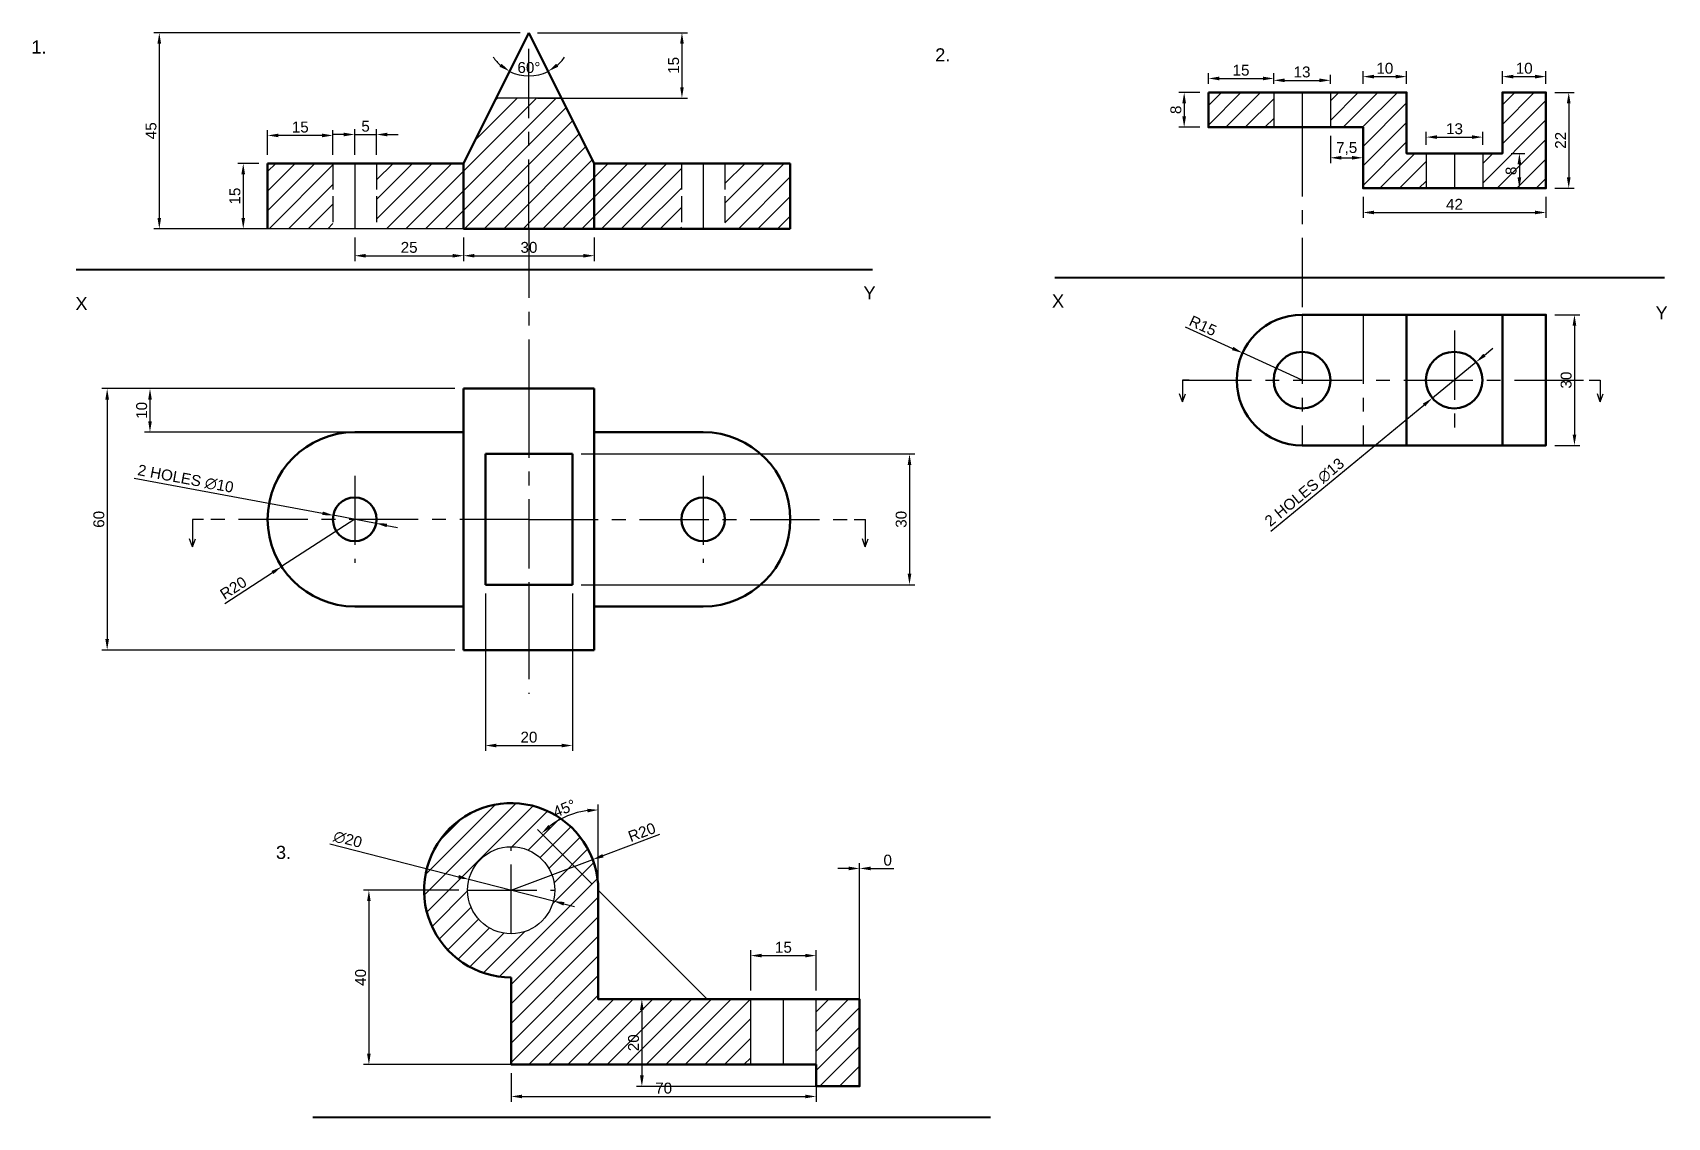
# Model space of a CAD drawing. Header units: millimetres. Extents: x 2810 to 3185, y 829 to 1351.
# Drawn here: x 2809.9 to 3185.1, y 1102.1 to 1351.1 of the extents above; entities that cross this region are included whole.
import ezdxf

# ---------------------------------------------------------------- set-up
doc = ezdxf.new("R2010")
doc.units = ezdxf.units.MM
doc.header["$LTSCALE"] = 0.5
doc.linetypes.add('ACAD_ISO02W100', pattern=[15, 12, -3])
doc.linetypes.add('CENTER', pattern=[50.8, 31.75, -6.35, 6.35, -6.35])
doc.styles.get("Standard").update_dxf_attribs({"font": 'arial.ttf'})
doc.dimstyles.new('ISO-25', dxfattribs={"dimtxt": 2.5, "dimasz": 2.5, "dimexe": 1.25, "dimexo": 2, "dimtad": 1, "dimtxsty": 'Standard', "dimcen": 2.5, "dimadec": 0, "dimazin": 0, "dimtfac": 1, "dimtmove": 0, "dimatfit": 3, "dimfxl": 1, "dimlwd": 25, "dimarcsym": 0})

# ---------------------------------------------------------------- blocks, each defined once
blk = doc.blocks.new('*D2')
at = {"color": 0, "lineweight": -2, "transparency": 16777216}
for p, q in [((2861.79, 1321.05), (2856.95, 1321.05)), ((2861.79, 1306.05), (2856.95, 1306.05))]:
    blk.add_line(p, q, dxfattribs=at)
at = {"color": 0, "lineweight": 25, "transparency": 16777216}
blk.add_line((2858.2, 1318.55), (2858.2, 1308.55), dxfattribs=at)
at = {"color": 0, "transparency": 16777216}
for points in [[(2857.78, 1318.55), (2858.62, 1318.55), (2858.2, 1321.05)], [(2857.78, 1308.55), (2858.62, 1308.55), (2858.2, 1306.05)]]:
    blk.add_solid(points, dxfattribs=at)
at = {"layer": 'Defpoints', "color": 0, "transparency": 16777216}
for p in [(2863.79, 1321.05), (2858.2, 1306.05), (2863.79, 1306.05)]:
    blk.add_point(p, dxfattribs=at)
at = {"color": 0, "transparency": 16777216, "insert": (2856.3, 1313.55), "char_height": 2.5, "attachment_point": 5, "rotation": 90}
blk.add_mtext('15', dxfattribs=at)
blk = doc.blocks.new('*D3')
at = {"color": 0, "lineweight": -2, "transparency": 16777216}
for p, q in [((2908.79, 1304.05), (2908.79, 1298.62)), ((2938.79, 1304.05), (2938.79, 1298.62))]:
    blk.add_line(p, q, dxfattribs=at)
at = {"color": 0, "lineweight": 25, "transparency": 16777216}
blk.add_line((2911.29, 1299.87), (2936.29, 1299.87), dxfattribs=at)
at = {"color": 0, "transparency": 16777216}
for points in [[(2911.29, 1300.28), (2911.29, 1299.45), (2908.79, 1299.87)], [(2936.29, 1300.28), (2936.29, 1299.45), (2938.79, 1299.87)]]:
    blk.add_solid(points, dxfattribs=at)
at = {"layer": 'Defpoints', "color": 0, "transparency": 16777216}
for p in [(2908.79, 1306.05), (2938.79, 1306.05), (2938.79, 1299.87)]:
    blk.add_point(p, dxfattribs=at)
at = {"color": 0, "transparency": 16777216, "insert": (2923.79, 1301.77), "char_height": 2.5, "attachment_point": 5}
blk.add_mtext('30', dxfattribs=at)
blk = doc.blocks.new('*D4')
at = {"color": 0, "lineweight": -2, "transparency": 16777216}
for p, q in [((2883.79, 1304.05), (2883.79, 1298.62)), ((2908.79, 1304.05), (2908.79, 1298.62))]:
    blk.add_line(p, q, dxfattribs=at)
at = {"color": 0, "lineweight": 25, "transparency": 16777216}
blk.add_line((2886.29, 1299.87), (2906.29, 1299.87), dxfattribs=at)
at = {"color": 0, "transparency": 16777216}
for points in [[(2886.29, 1300.28), (2886.29, 1299.45), (2883.79, 1299.87)], [(2906.29, 1300.28), (2906.29, 1299.45), (2908.79, 1299.87)]]:
    blk.add_solid(points, dxfattribs=at)
at = {"layer": 'Defpoints', "color": 0, "transparency": 16777216}
for p in [(2883.79, 1306.05), (2908.79, 1306.05), (2908.79, 1299.87)]:
    blk.add_point(p, dxfattribs=at)
at = {"color": 0, "transparency": 16777216, "insert": (2896.29, 1301.77), "char_height": 2.5, "attachment_point": 5}
blk.add_mtext('25', dxfattribs=at)
blk = doc.blocks.new('*D5')
at = {"color": 0, "lineweight": -2, "transparency": 16777216}
for p, q in [((2883.79, 1323.05), (2883.79, 1328.94)), ((2888.79, 1323.05), (2888.79, 1328.94))]:
    blk.add_line(p, q, dxfattribs=at)
at = {"color": 0, "lineweight": 25, "transparency": 16777216}
for p, q in [((2881.29, 1327.69), (2878.79, 1327.69)), ((2883.79, 1327.69), (2888.79, 1327.69)), ((2891.29, 1327.69), (2893.79, 1327.69))]:
    blk.add_line(p, q, dxfattribs=at)
at = {"color": 0, "transparency": 16777216}
for points in [[(2881.29, 1328.1), (2881.29, 1327.27), (2883.79, 1327.69)], [(2891.29, 1328.1), (2891.29, 1327.27), (2888.79, 1327.69)]]:
    blk.add_solid(points, dxfattribs=at)
at = {"layer": 'Defpoints', "color": 0, "transparency": 16777216}
for p in [(2888.79, 1327.69), (2883.79, 1321.05), (2888.79, 1321.05)]:
    blk.add_point(p, dxfattribs=at)
at = {"color": 0, "transparency": 16777216, "insert": (2886.29, 1329.58), "char_height": 2.5, "attachment_point": 5}
blk.add_mtext('5', dxfattribs=at)
blk = doc.blocks.new('*D6')
at = {"color": 0, "lineweight": -2, "transparency": 16777216}
for p, q in [((2921.79, 1351.05), (2837.68, 1351.05)), ((2921.79, 1306.05), (2837.68, 1306.05))]:
    blk.add_line(p, q, dxfattribs=at)
at = {"color": 0, "lineweight": 25, "transparency": 16777216}
blk.add_line((2838.93, 1348.55), (2838.93, 1308.55), dxfattribs=at)
at = {"color": 0, "transparency": 16777216}
for points in [[(2838.51, 1348.55), (2839.34, 1348.55), (2838.93, 1351.05)], [(2838.51, 1308.55), (2839.34, 1308.55), (2838.93, 1306.05)]]:
    blk.add_solid(points, dxfattribs=at)
at = {"layer": 'Defpoints', "color": 0, "transparency": 16777216}
for p in [(2923.79, 1351.05), (2838.93, 1306.05), (2923.79, 1306.05)]:
    blk.add_point(p, dxfattribs=at)
at = {"color": 0, "lineweight": 50, "transparency": 16777216, "insert": (2837.03, 1328.55), "char_height": 2.5, "attachment_point": 5, "rotation": 90}
blk.add_mtext('45', dxfattribs=at)
blk = doc.blocks.new('*D7')
at = {"color": 0, "lineweight": -2, "transparency": 16777216}
for p, q in [((2863.79, 1323.05), (2863.79, 1328.72)), ((2878.79, 1323.05), (2878.79, 1328.72))]:
    blk.add_line(p, q, dxfattribs=at)
at = {"color": 0, "lineweight": 25, "transparency": 16777216}
blk.add_line((2876.29, 1327.47), (2866.29, 1327.47), dxfattribs=at)
at = {"color": 0, "transparency": 16777216}
for points in [[(2866.29, 1327.89), (2866.29, 1327.06), (2863.79, 1327.47)], [(2876.29, 1327.89), (2876.29, 1327.06), (2878.79, 1327.47)]]:
    blk.add_solid(points, dxfattribs=at)
at = {"layer": 'Defpoints', "color": 0, "transparency": 16777216}
for p in [(2863.79, 1327.47), (2863.79, 1321.05), (2878.79, 1321.05)]:
    blk.add_point(p, dxfattribs=at)
at = {"color": 0, "transparency": 16777216, "insert": (2871.29, 1329.38), "char_height": 2.5, "attachment_point": 5}
blk.add_mtext('15', dxfattribs=at)
blk = doc.blocks.new('*D9')
at = {"color": 0, "lineweight": 25, "transparency": 16777216}
for p, q in [((2883.79, 1239.37), (2867, 1228.51)), ((2853.94, 1220.06), (2864.9, 1227.15))]:
    blk.add_line(p, q, dxfattribs=at)
at = {"color": 0, "transparency": 16777216}
blk.add_solid([(2864.68, 1227.5), (2865.13, 1226.8), (2867, 1228.51)], dxfattribs=at)
at = {"layer": 'Defpoints', "color": 0, "transparency": 16777216}
for p in [(2883.79, 1239.37), (2867, 1228.51)]:
    blk.add_point(p, dxfattribs=at)
at = {"color": 0, "transparency": 16777216, "insert": (2855.93, 1223.61), "char_height": 2.5, "attachment_point": 5, "rotation": 32.898}
blk.add_mtext('R20', dxfattribs=at)
blk = doc.blocks.new('*D10')
at = {"color": 0, "lineweight": 25, "transparency": 16777216}
for p, q in [((2833.16, 1248.85), (2876.42, 1240.75)), ((2888.71, 1238.45), (2878.88, 1240.29)), ((2891.17, 1237.99), (2893.62, 1237.53))]:
    blk.add_line(p, q, dxfattribs=at)
at = {"color": 0, "transparency": 16777216}
for points in [[(2876.5, 1241.16), (2876.35, 1240.34), (2878.88, 1240.29)], [(2891.24, 1238.4), (2891.09, 1237.58), (2888.71, 1238.45)]]:
    blk.add_solid(points, dxfattribs=at)
at = {"layer": 'Defpoints', "color": 0, "transparency": 16777216}
for p in [(2878.88, 1240.29), (2888.71, 1238.45)]:
    blk.add_point(p, dxfattribs=at)
at = {"color": 0, "transparency": 16777216, "insert": (2844.97, 1248.65), "char_height": 2.5, "attachment_point": 5, "rotation": 349.3915}
blk.add_mtext('2 HOLES ∅10', dxfattribs=at)
blk = doc.blocks.new('*D11')
at = {"color": 0, "lineweight": -2, "transparency": 16777216}
for p, q in [((2906.79, 1269.37), (2825.71, 1269.37)), ((2906.79, 1209.37), (2825.71, 1209.37))]:
    blk.add_line(p, q, dxfattribs=at)
at = {"color": 0, "lineweight": 25, "transparency": 16777216}
blk.add_line((2826.96, 1266.87), (2826.96, 1211.87), dxfattribs=at)
at = {"color": 0, "transparency": 16777216}
for points in [[(2826.54, 1266.87), (2827.37, 1266.87), (2826.96, 1269.37)], [(2826.54, 1211.87), (2827.37, 1211.87), (2826.96, 1209.37)]]:
    blk.add_solid(points, dxfattribs=at)
at = {"layer": 'Defpoints', "color": 0, "transparency": 16777216}
for p in [(2908.79, 1269.37), (2826.96, 1209.37), (2908.79, 1209.37)]:
    blk.add_point(p, dxfattribs=at)
at = {"color": 0, "transparency": 16777216, "insert": (2825.06, 1239.37), "char_height": 2.5, "attachment_point": 5, "rotation": 90}
blk.add_mtext('60', dxfattribs=at)
blk = doc.blocks.new('*D12')
at = {"color": 0, "lineweight": -2, "transparency": 16777216}
for p, q in [((2906.79, 1269.37), (2835.54, 1269.37)), ((2906.79, 1259.37), (2835.54, 1259.37))]:
    blk.add_line(p, q, dxfattribs=at)
at = {"color": 0, "lineweight": 25, "transparency": 16777216}
blk.add_line((2836.79, 1266.87), (2836.79, 1261.87), dxfattribs=at)
at = {"color": 0, "transparency": 16777216}
for points in [[(2836.38, 1266.87), (2837.21, 1266.87), (2836.79, 1269.37)], [(2836.38, 1261.87), (2837.21, 1261.87), (2836.79, 1259.37)]]:
    blk.add_solid(points, dxfattribs=at)
at = {"layer": 'Defpoints', "color": 0, "transparency": 16777216}
for p in [(2908.79, 1269.37), (2836.79, 1259.37), (2908.79, 1259.37)]:
    blk.add_point(p, dxfattribs=at)
at = {"color": 0, "transparency": 16777216, "insert": (2834.89, 1264.37), "char_height": 2.5, "attachment_point": 5, "rotation": 90}
blk.add_mtext('10', dxfattribs=at)
blk = doc.blocks.new('*D13')
at = {"color": 0, "lineweight": -2, "transparency": 16777216}
for p, q in [((2935.79, 1254.37), (3012.41, 1254.37)), ((2935.79, 1224.37), (3012.41, 1224.37))]:
    blk.add_line(p, q, dxfattribs=at)
at = {"color": 0, "lineweight": 25, "transparency": 16777216}
blk.add_line((3011.16, 1251.87), (3011.16, 1226.87), dxfattribs=at)
at = {"color": 0, "transparency": 16777216}
for points in [[(3010.75, 1251.87), (3011.58, 1251.87), (3011.16, 1254.37)], [(3010.75, 1226.87), (3011.58, 1226.87), (3011.16, 1224.37)]]:
    blk.add_solid(points, dxfattribs=at)
at = {"layer": 'Defpoints', "color": 0, "transparency": 16777216}
for p in [(2933.79, 1254.37), (2933.79, 1224.37), (3011.16, 1224.37)]:
    blk.add_point(p, dxfattribs=at)
at = {"color": 0, "transparency": 16777216, "insert": (3009.26, 1239.37), "char_height": 2.5, "attachment_point": 5, "rotation": 90}
blk.add_mtext('30', dxfattribs=at)
blk = doc.blocks.new('*D14')
at = {"color": 0, "lineweight": -2, "transparency": 16777216}
for p, q in [((2913.79, 1222.37), (2913.79, 1186.21)), ((2933.79, 1222.37), (2933.79, 1186.21))]:
    blk.add_line(p, q, dxfattribs=at)
at = {"color": 0, "lineweight": 25, "transparency": 16777216}
blk.add_line((2916.29, 1187.46), (2931.29, 1187.46), dxfattribs=at)
at = {"color": 0, "transparency": 16777216}
for points in [[(2916.29, 1187.87), (2916.29, 1187.04), (2913.79, 1187.46)], [(2931.29, 1187.87), (2931.29, 1187.04), (2933.79, 1187.46)]]:
    blk.add_solid(points, dxfattribs=at)
at = {"layer": 'Defpoints', "color": 0, "transparency": 16777216}
for p in [(2913.79, 1224.37), (2933.79, 1224.37), (2933.79, 1187.46)]:
    blk.add_point(p, dxfattribs=at)
at = {"color": 0, "transparency": 16777216, "insert": (2923.79, 1189.36), "char_height": 2.5, "attachment_point": 5}
blk.add_mtext('20', dxfattribs=at)
blk = doc.blocks.new('*D15')
at = {"color": 0, "lineweight": -2, "transparency": 16777216}
for p, q in [((2925.79, 1351.05), (2960.17, 1351.05)), ((2925.79, 1336.05), (2960.17, 1336.05))]:
    blk.add_line(p, q, dxfattribs=at)
at = {"color": 0, "lineweight": 25, "transparency": 16777216}
blk.add_line((2958.92, 1348.55), (2958.92, 1338.55), dxfattribs=at)
at = {"color": 0, "transparency": 16777216}
for points in [[(2958.51, 1348.55), (2959.34, 1348.55), (2958.92, 1351.05)], [(2958.51, 1338.55), (2959.34, 1338.55), (2958.92, 1336.05)]]:
    blk.add_solid(points, dxfattribs=at)
at = {"layer": 'Defpoints', "color": 0, "transparency": 16777216}
for p in [(2923.79, 1351.05), (2923.79, 1336.05), (2958.92, 1336.05)]:
    blk.add_point(p, dxfattribs=at)
at = {"color": 0, "transparency": 16777216, "insert": (2957.02, 1343.55), "char_height": 2.5, "attachment_point": 5, "rotation": 90}
blk.add_mtext('15', dxfattribs=at)
blk = doc.blocks.new('*D16')
at = {"color": 0, "lineweight": 25, "transparency": 16777216}
for start, end in [(214.4393, 228.9371), (311.0629, 325.5607), (243.4349, 296.5651)]:
    blk.add_arc((2923.79, 1351.05), 9.91, start, end, dxfattribs=at)
at = {"color": 0, "transparency": 16777216}
for points in [[(2917.52, 1343.93), (2917.05, 1343.24), (2919.36, 1342.19)], [(2930.53, 1343.24), (2930.07, 1343.93), (2928.22, 1342.19)]]:
    blk.add_solid(points, dxfattribs=at)
at = {"layer": 'Defpoints', "color": 0, "transparency": 16777216}
for p in [(2923.79, 1351.05), (2923.79, 1351.05), (2922.27, 1341.27), (2908.79, 1321.05), (2938.79, 1321.05)]:
    blk.add_point(p, dxfattribs=at)
at = {"color": 0, "transparency": 16777216, "insert": (2923.79, 1343.05), "char_height": 2.5, "attachment_point": 5}
blk.add_mtext('60%%D', dxfattribs=at)
blk = doc.blocks.new('*D22')
at = {"color": 0, "lineweight": -2, "transparency": 16777216}
for p, q in [((2907.72, 1154.24), (2885.8, 1154.24)), ((2987.72, 1114.24), (2885.8, 1114.24))]:
    blk.add_line(p, q, dxfattribs=at)
at = {"color": 0, "lineweight": 25, "transparency": 16777216}
blk.add_line((2887.05, 1151.74), (2887.05, 1116.74), dxfattribs=at)
at = {"color": 0, "transparency": 16777216}
for points in [[(2886.63, 1151.74), (2887.46, 1151.74), (2887.05, 1154.24)], [(2886.63, 1116.74), (2887.46, 1116.74), (2887.05, 1114.24)]]:
    blk.add_solid(points, dxfattribs=at)
at = {"layer": 'Defpoints', "color": 0, "transparency": 16777216}
for p in [(2909.72, 1154.24), (2887.05, 1114.24), (2989.72, 1114.24)]:
    blk.add_point(p, dxfattribs=at)
at = {"color": 0, "transparency": 16777216, "insert": (2885.15, 1134.24), "char_height": 2.5, "attachment_point": 5, "rotation": 90}
blk.add_mtext('40', dxfattribs=at)
blk = doc.blocks.new('*D23')
at = {"color": 0, "lineweight": -2, "transparency": 16777216}
for p, q in [((2919.72, 1112.24), (2919.72, 1105.66)), ((2989.72, 1112.24), (2989.72, 1105.66))]:
    blk.add_line(p, q, dxfattribs=at)
at = {"color": 0, "lineweight": 25, "transparency": 16777216}
blk.add_line((2922.22, 1106.91), (2987.22, 1106.91), dxfattribs=at)
at = {"color": 0, "transparency": 16777216}
for points in [[(2922.22, 1107.33), (2922.22, 1106.5), (2919.72, 1106.91)], [(2987.22, 1107.33), (2987.22, 1106.5), (2989.72, 1106.91)]]:
    blk.add_solid(points, dxfattribs=at)
at = {"layer": 'Defpoints', "color": 0, "transparency": 16777216}
for p in [(2919.72, 1114.24), (2989.72, 1114.24), (2989.72, 1106.91)]:
    blk.add_point(p, dxfattribs=at)
at = {"color": 0, "transparency": 16777216, "insert": (2954.72, 1108.82), "char_height": 2.5, "attachment_point": 5}
blk.add_mtext('70', dxfattribs=at)
blk = doc.blocks.new('*D24')
at = {"color": 0, "lineweight": -2, "transparency": 16777216}
for p in [(2999.72, 1111.24), (2999.72, 1131.24)]:
    blk.add_line(p, (2999.72, 1160.49), dxfattribs=at)
at = {"color": 0, "lineweight": 25, "transparency": 16777216}
for p, q in [((2997.22, 1159.24), (2994.72, 1159.24)), ((3002.22, 1159.24), (3007.6, 1159.24))]:
    blk.add_line(p, q, dxfattribs=at)
at = {"color": 0, "transparency": 16777216}
for points in [[(2997.22, 1159.66), (2997.22, 1158.83), (2999.72, 1159.24)], [(3002.22, 1159.66), (3002.22, 1158.83), (2999.72, 1159.24)]]:
    blk.add_solid(points, dxfattribs=at)
at = {"layer": 'Defpoints', "color": 0, "transparency": 16777216}
for p in [(2999.72, 1159.24), (2999.72, 1129.24), (2999.72, 1109.24)]:
    blk.add_point(p, dxfattribs=at)
at = {"color": 0, "transparency": 16777216, "insert": (3006.16, 1161.14), "char_height": 2.5, "attachment_point": 5}
blk.add_mtext('0', dxfattribs=at)
blk = doc.blocks.new('*D25')
at = {"color": 0, "lineweight": -2, "transparency": 16777216}
for p, q in [((2974.72, 1131.24), (2974.72, 1140.49)), ((2989.72, 1131.24), (2989.72, 1140.49))]:
    blk.add_line(p, q, dxfattribs=at)
at = {"color": 0, "lineweight": 25, "transparency": 16777216}
blk.add_line((2977.22, 1139.24), (2987.22, 1139.24), dxfattribs=at)
at = {"color": 0, "transparency": 16777216}
for points in [[(2977.22, 1139.66), (2977.22, 1138.83), (2974.72, 1139.24)], [(2987.22, 1139.66), (2987.22, 1138.83), (2989.72, 1139.24)]]:
    blk.add_solid(points, dxfattribs=at)
at = {"layer": 'Defpoints', "color": 0, "transparency": 16777216}
for p in [(2989.72, 1139.24), (2974.72, 1129.24), (2989.72, 1129.24)]:
    blk.add_point(p, dxfattribs=at)
at = {"color": 0, "transparency": 16777216, "insert": (2982.22, 1141.14), "char_height": 2.5, "attachment_point": 5}
blk.add_mtext('15', dxfattribs=at)
blk = doc.blocks.new('*D26')
at = {"color": 0, "lineweight": -2, "transparency": 16777216}
for p, q in [((2941.72, 1129.24), (2950.97, 1129.24)), ((2997.72, 1109.24), (2948.47, 1109.24))]:
    blk.add_line(p, q, dxfattribs=at)
at = {"color": 0, "lineweight": 25, "transparency": 16777216}
blk.add_line((2949.72, 1126.74), (2949.72, 1111.74), dxfattribs=at)
at = {"color": 0, "transparency": 16777216}
for points in [[(2949.3, 1126.74), (2950.14, 1126.74), (2949.72, 1129.24)], [(2949.3, 1111.74), (2950.14, 1111.74), (2949.72, 1109.24)]]:
    blk.add_solid(points, dxfattribs=at)
at = {"layer": 'Defpoints', "color": 0, "transparency": 16777216}
for p in [(2939.72, 1129.24), (2949.72, 1109.24), (2999.72, 1109.24)]:
    blk.add_point(p, dxfattribs=at)
at = {"color": 0, "transparency": 16777216, "insert": (2947.82, 1119.24), "char_height": 2.5, "attachment_point": 5, "rotation": 90}
blk.add_mtext('20', dxfattribs=at)
blk = doc.blocks.new('*D27')
at = {"color": 0, "lineweight": 25, "transparency": 16777216}
for p, q in [((2878.06, 1164.93), (2907.61, 1157.35)), ((2929.41, 1151.76), (2910.03, 1156.73)), ((2931.83, 1151.14), (2934.25, 1150.52))]:
    blk.add_line(p, q, dxfattribs=at)
at = {"color": 0, "transparency": 16777216}
for points in [[(2907.71, 1157.75), (2907.51, 1156.95), (2910.03, 1156.73)], [(2931.93, 1151.54), (2931.72, 1150.73), (2929.41, 1151.76)]]:
    blk.add_solid(points, dxfattribs=at)
at = {"layer": 'Defpoints', "color": 0, "transparency": 16777216}
for p in [(2910.03, 1156.73), (2929.41, 1151.76)]:
    blk.add_point(p, dxfattribs=at)
at = {"color": 0, "transparency": 16777216, "insert": (2882.2, 1165.9), "char_height": 2.5, "attachment_point": 5, "rotation": 345.6136}
blk.add_mtext('∅20', dxfattribs=at)
blk = doc.blocks.new('*D28')
at = {"color": 0, "lineweight": 25, "transparency": 16777216}
for p, q in [((2953.77, 1167.04), (2940.78, 1162.16)), ((2919.72, 1154.24), (2938.44, 1161.28))]:
    blk.add_line(p, q, dxfattribs=at)
at = {"color": 0, "transparency": 16777216}
blk.add_solid([(2940.63, 1162.55), (2940.93, 1161.77), (2938.44, 1161.28)], dxfattribs=at)
at = {"layer": 'Defpoints', "color": 0, "transparency": 16777216}
for p in [(2938.44, 1161.28), (2919.72, 1154.24)]:
    blk.add_point(p, dxfattribs=at)
at = {"color": 0, "transparency": 16777216, "insert": (2949.72, 1167.55), "char_height": 2.5, "attachment_point": 5, "rotation": 20.5945}
blk.add_mtext('R20', dxfattribs=at)
blk = doc.blocks.new('*D29')
at = {"color": 0, "lineweight": -2, "transparency": 16777216}
for p, q in [((2939.72, 1156.24), (2939.72, 1173.94)), ((2938.3, 1155.66), (2925.79, 1168.17))]:
    blk.add_line(p, q, dxfattribs=at)
at = {"color": 0, "lineweight": 25, "transparency": 16777216}
blk.add_arc((2939.72, 1154.24), 18.45, 97.7693, 127.2307, dxfattribs=at)
at = {"color": 0, "transparency": 16777216}
for points in [[(2937.2, 1172.94), (2937.25, 1172.11), (2939.72, 1172.69)], [(2928.83, 1168.62), (2928.28, 1169.25), (2926.67, 1167.29)]]:
    blk.add_solid(points, dxfattribs=at)
at = {"layer": 'Defpoints', "color": 0, "transparency": 16777216}
for p in [(2934.94, 1172.07), (2939.72, 1154.24), (2939.72, 1154.24), (2939.72, 1129.24), (2964.72, 1129.24)]:
    blk.add_point(p, dxfattribs=at)
at = {"color": 0, "transparency": 16777216, "insert": (2931.93, 1173.04), "char_height": 2.5, "attachment_point": 5, "rotation": 22.5}
blk.add_mtext('45°', dxfattribs=at)
blk = doc.blocks.new('*D34')
at = {"color": 0, "lineweight": -2, "transparency": 16777216}
for p, q in [((3077.79, 1337.35), (3072.98, 1337.35)), ((3077.79, 1329.35), (3072.98, 1329.35))]:
    blk.add_line(p, q, dxfattribs=at)
at = {"color": 0, "lineweight": 25, "transparency": 16777216}
blk.add_line((3074.23, 1334.85), (3074.23, 1331.85), dxfattribs=at)
at = {"color": 0, "transparency": 16777216}
for points in [[(3073.81, 1334.85), (3074.65, 1334.85), (3074.23, 1337.35)], [(3073.81, 1331.85), (3074.65, 1331.85), (3074.23, 1329.35)]]:
    blk.add_solid(points, dxfattribs=at)
at = {"layer": 'Defpoints', "color": 0, "transparency": 16777216}
for p in [(3079.79, 1337.35), (3074.23, 1329.35), (3079.79, 1329.35)]:
    blk.add_point(p, dxfattribs=at)
at = {"color": 0, "transparency": 16777216, "insert": (3072.33, 1333.35), "char_height": 2.5, "attachment_point": 5, "rotation": 90}
blk.add_mtext('8', dxfattribs=at)
blk = doc.blocks.new('*D35')
at = {"color": 0, "lineweight": -2, "transparency": 16777216}
for p, q in [((3079.79, 1339.35), (3079.79, 1341.8)), ((3094.79, 1339.35), (3094.79, 1341.8))]:
    blk.add_line(p, q, dxfattribs=at)
at = {"color": 0, "lineweight": 25, "transparency": 16777216}
blk.add_line((3082.29, 1340.55), (3092.29, 1340.55), dxfattribs=at)
at = {"color": 0, "transparency": 16777216}
for points in [[(3082.29, 1340.97), (3082.29, 1340.13), (3079.79, 1340.55)], [(3092.29, 1340.97), (3092.29, 1340.13), (3094.79, 1340.55)]]:
    blk.add_solid(points, dxfattribs=at)
at = {"layer": 'Defpoints', "color": 0, "transparency": 16777216}
for p in [(3094.79, 1340.55), (3079.79, 1337.35), (3094.79, 1337.35)]:
    blk.add_point(p, dxfattribs=at)
at = {"color": 0, "transparency": 16777216, "insert": (3087.29, 1342.45), "char_height": 2.5, "attachment_point": 5}
blk.add_mtext('15', dxfattribs=at)
blk = doc.blocks.new('*D36')
at = {"color": 0, "lineweight": -2, "transparency": 16777216}
for p, q in [((3094.79, 1339.35), (3094.79, 1341.37)), ((3107.79, 1339.35), (3107.79, 1341.37))]:
    blk.add_line(p, q, dxfattribs=at)
at = {"color": 0, "lineweight": 25, "transparency": 16777216}
blk.add_line((3097.29, 1340.12), (3105.29, 1340.12), dxfattribs=at)
at = {"color": 0, "transparency": 16777216}
for points in [[(3097.29, 1340.54), (3097.29, 1339.71), (3094.79, 1340.12)], [(3105.29, 1340.54), (3105.29, 1339.71), (3107.79, 1340.12)]]:
    blk.add_solid(points, dxfattribs=at)
at = {"layer": 'Defpoints', "color": 0, "transparency": 16777216}
for p in [(3107.79, 1340.12), (3094.79, 1337.35), (3107.79, 1337.35)]:
    blk.add_point(p, dxfattribs=at)
at = {"color": 0, "transparency": 16777216, "insert": (3101.29, 1342.03), "char_height": 2.5, "attachment_point": 5}
blk.add_mtext('13', dxfattribs=at)
blk = doc.blocks.new('*D37')
at = {"color": 0, "lineweight": -2, "transparency": 16777216}
for p, q in [((3107.79, 1327.35), (3107.79, 1321.1)), ((3115.29, 1327.35), (3115.29, 1321.1))]:
    blk.add_line(p, q, dxfattribs=at)
at = {"color": 0, "lineweight": 25, "transparency": 16777216}
blk.add_line((3110.29, 1322.35), (3112.79, 1322.35), dxfattribs=at)
at = {"color": 0, "transparency": 16777216}
for points in [[(3110.29, 1322.76), (3110.29, 1321.93), (3107.79, 1322.35)], [(3112.79, 1322.76), (3112.79, 1321.93), (3115.29, 1322.35)]]:
    blk.add_solid(points, dxfattribs=at)
at = {"layer": 'Defpoints', "color": 0, "transparency": 16777216}
for p in [(3107.79, 1329.35), (3115.29, 1329.35), (3115.29, 1322.35)]:
    blk.add_point(p, dxfattribs=at)
at = {"color": 0, "transparency": 16777216, "insert": (3111.54, 1324.47), "char_height": 2.5, "attachment_point": 5}
blk.add_mtext('7,5', dxfattribs=at)
blk = doc.blocks.new('*D38')
at = {"color": 0, "lineweight": -2, "transparency": 16777216}
for p, q in [((3115.29, 1339.35), (3115.29, 1342.23)), ((3125.29, 1339.35), (3125.29, 1342.23))]:
    blk.add_line(p, q, dxfattribs=at)
at = {"color": 0, "lineweight": 25, "transparency": 16777216}
blk.add_line((3117.79, 1340.98), (3122.79, 1340.98), dxfattribs=at)
at = {"color": 0, "transparency": 16777216}
for points in [[(3117.79, 1341.39), (3117.79, 1340.56), (3115.29, 1340.98)], [(3122.79, 1341.39), (3122.79, 1340.56), (3125.29, 1340.98)]]:
    blk.add_solid(points, dxfattribs=at)
at = {"layer": 'Defpoints', "color": 0, "transparency": 16777216}
for p in [(3125.29, 1340.98), (3115.29, 1337.35), (3125.29, 1337.35)]:
    blk.add_point(p, dxfattribs=at)
at = {"color": 0, "transparency": 16777216, "insert": (3120.29, 1342.88), "char_height": 2.5, "attachment_point": 5}
blk.add_mtext('10', dxfattribs=at)
blk = doc.blocks.new('*D39')
at = {"color": 0, "lineweight": -2, "transparency": 16777216}
for p, q in [((3147.29, 1339.35), (3147.29, 1342.23)), ((3157.29, 1339.35), (3157.29, 1342.23))]:
    blk.add_line(p, q, dxfattribs=at)
at = {"color": 0, "lineweight": 25, "transparency": 16777216}
blk.add_line((3149.79, 1340.98), (3154.79, 1340.98), dxfattribs=at)
at = {"color": 0, "transparency": 16777216}
for points in [[(3149.79, 1341.39), (3149.79, 1340.56), (3147.29, 1340.98)], [(3154.79, 1341.39), (3154.79, 1340.56), (3157.29, 1340.98)]]:
    blk.add_solid(points, dxfattribs=at)
at = {"layer": 'Defpoints', "color": 0, "transparency": 16777216}
for p in [(3157.29, 1340.98), (3147.29, 1337.35), (3157.29, 1337.35)]:
    blk.add_point(p, dxfattribs=at)
at = {"color": 0, "transparency": 16777216, "insert": (3152.29, 1342.88), "char_height": 2.5, "attachment_point": 5}
blk.add_mtext('10', dxfattribs=at)
blk = doc.blocks.new('*D40')
at = {"color": 0, "lineweight": -2, "transparency": 16777216}
for p, q in [((3159.29, 1337.35), (3163.77, 1337.35)), ((3159.29, 1315.35), (3163.77, 1315.35))]:
    blk.add_line(p, q, dxfattribs=at)
at = {"color": 0, "lineweight": 25, "transparency": 16777216}
blk.add_line((3162.52, 1334.85), (3162.52, 1317.85), dxfattribs=at)
at = {"color": 0, "transparency": 16777216}
for points in [[(3162.1, 1334.85), (3162.94, 1334.85), (3162.52, 1337.35)], [(3162.1, 1317.85), (3162.94, 1317.85), (3162.52, 1315.35)]]:
    blk.add_solid(points, dxfattribs=at)
at = {"layer": 'Defpoints', "color": 0, "transparency": 16777216}
for p in [(3157.29, 1337.35), (3157.29, 1315.35), (3162.52, 1315.35)]:
    blk.add_point(p, dxfattribs=at)
at = {"color": 0, "transparency": 16777216, "insert": (3160.64, 1326.35), "char_height": 2.5, "attachment_point": 5, "rotation": 90}
blk.add_mtext('22', dxfattribs=at)
blk = doc.blocks.new('*D41')
at = {"color": 0, "lineweight": -2, "transparency": 16777216}
for p, q in [((3115.29, 1313.35), (3115.29, 1308.54)), ((3157.29, 1313.35), (3157.29, 1308.54))]:
    blk.add_line(p, q, dxfattribs=at)
at = {"color": 0, "lineweight": 25, "transparency": 16777216}
blk.add_line((3117.79, 1309.79), (3154.79, 1309.79), dxfattribs=at)
at = {"color": 0, "transparency": 16777216}
for points in [[(3117.79, 1310.21), (3117.79, 1309.38), (3115.29, 1309.79)], [(3154.79, 1310.21), (3154.79, 1309.38), (3157.29, 1309.79)]]:
    blk.add_solid(points, dxfattribs=at)
at = {"layer": 'Defpoints', "color": 0, "transparency": 16777216}
for p in [(3115.29, 1315.35), (3157.29, 1315.35), (3157.29, 1309.79)]:
    blk.add_point(p, dxfattribs=at)
at = {"color": 0, "transparency": 16777216, "insert": (3136.29, 1311.67), "char_height": 2.5, "attachment_point": 5}
blk.add_mtext('42', dxfattribs=at)
blk = doc.blocks.new('*D42')
at = {"color": 0, "lineweight": -2, "transparency": 16777216}
for p, q in [((3129.79, 1325.35), (3129.79, 1328.34)), ((3142.79, 1325.35), (3142.79, 1328.34))]:
    blk.add_line(p, q, dxfattribs=at)
at = {"color": 0, "lineweight": 25, "transparency": 16777216}
blk.add_line((3132.29, 1327.09), (3140.29, 1327.09), dxfattribs=at)
at = {"color": 0, "transparency": 16777216}
for points in [[(3132.29, 1327.51), (3132.29, 1326.68), (3129.79, 1327.09)], [(3140.29, 1327.51), (3140.29, 1326.68), (3142.79, 1327.09)]]:
    blk.add_solid(points, dxfattribs=at)
at = {"layer": 'Defpoints', "color": 0, "transparency": 16777216}
for p in [(3142.79, 1327.09), (3129.79, 1323.35), (3142.79, 1323.35)]:
    blk.add_point(p, dxfattribs=at)
at = {"color": 0, "transparency": 16777216, "insert": (3136.29, 1329), "char_height": 2.5, "attachment_point": 5}
blk.add_mtext('13', dxfattribs=at)
blk = doc.blocks.new('*D43')
at = {"color": 0, "lineweight": -2, "transparency": 16777216}
for p, q in [((3149.29, 1323.35), (3152.44, 1323.35)), ((3149.29, 1315.35), (3152.44, 1315.35))]:
    blk.add_line(p, q, dxfattribs=at)
at = {"color": 0, "lineweight": 25, "transparency": 16777216}
blk.add_line((3151.19, 1320.85), (3151.19, 1317.85), dxfattribs=at)
at = {"color": 0, "transparency": 16777216}
for points in [[(3150.77, 1320.85), (3151.61, 1320.85), (3151.19, 1323.35)], [(3150.77, 1317.85), (3151.61, 1317.85), (3151.19, 1315.35)]]:
    blk.add_solid(points, dxfattribs=at)
at = {"layer": 'Defpoints', "color": 0, "transparency": 16777216}
for p in [(3147.29, 1323.35), (3147.29, 1315.35), (3151.19, 1315.35)]:
    blk.add_point(p, dxfattribs=at)
at = {"color": 0, "transparency": 16777216, "insert": (3149.29, 1319.35), "char_height": 2.5, "attachment_point": 5, "rotation": 90}
blk.add_mtext('8', dxfattribs=at)
blk = doc.blocks.new('*D44')
at = {"color": 0, "lineweight": -2, "transparency": 16777216}
for p, q in [((3159.29, 1286.33), (3165.08, 1286.33)), ((3159.29, 1256.33), (3165.08, 1256.33))]:
    blk.add_line(p, q, dxfattribs=at)
at = {"color": 0, "lineweight": 25, "transparency": 16777216}
blk.add_line((3163.83, 1283.83), (3163.83, 1258.83), dxfattribs=at)
at = {"color": 0, "transparency": 16777216}
for points in [[(3163.41, 1283.83), (3164.25, 1283.83), (3163.83, 1286.33)], [(3163.41, 1258.83), (3164.25, 1258.83), (3163.83, 1256.33)]]:
    blk.add_solid(points, dxfattribs=at)
at = {"layer": 'Defpoints', "color": 0, "transparency": 16777216}
for p in [(3157.29, 1286.33), (3157.29, 1256.33), (3163.83, 1256.33)]:
    blk.add_point(p, dxfattribs=at)
at = {"color": 0, "transparency": 16777216, "insert": (3161.93, 1271.33), "char_height": 2.5, "attachment_point": 5, "rotation": 90}
blk.add_mtext('30', dxfattribs=at)
blk = doc.blocks.new('*D33')
at = {"color": 0, "lineweight": 25, "transparency": 16777216}
for p, q in [((3074.45, 1283.56), (3085.36, 1278.58)), ((3101.29, 1271.33), (3087.64, 1277.55))]:
    blk.add_line(p, q, dxfattribs=at)
at = {"color": 0, "transparency": 16777216}
blk.add_solid([(3085.54, 1278.96), (3085.19, 1278.2), (3087.64, 1277.55)], dxfattribs=at)
at = {"layer": 'Defpoints', "color": 0, "transparency": 16777216}
for p in [(3087.64, 1277.55), (3101.29, 1271.33)]:
    blk.add_point(p, dxfattribs=at)
at = {"color": 0, "transparency": 16777216, "insert": (3078.53, 1283.79), "char_height": 2.5, "attachment_point": 5, "rotation": 335.503}
blk.add_mtext('R15', dxfattribs=at)
blk = doc.blocks.new('*D45')
at = {"color": 0, "lineweight": 25, "transparency": 16777216}
for p, q in [((3143.17, 1277.05), (3145.1, 1278.64)), ((3141.24, 1275.46), (3131.21, 1267.19)), ((3094.12, 1236.62), (3129.28, 1265.6))]:
    blk.add_line(p, q, dxfattribs=at)
at = {"color": 0, "transparency": 16777216}
for points in [[(3142.9, 1277.37), (3143.43, 1276.73), (3141.24, 1275.46)], [(3129.01, 1265.92), (3129.54, 1265.28), (3131.21, 1267.19)]]:
    blk.add_solid(points, dxfattribs=at)
at = {"layer": 'Defpoints', "color": 0, "transparency": 16777216}
for p in [(3141.24, 1275.46), (3131.21, 1267.19)]:
    blk.add_point(p, dxfattribs=at)
at = {"color": 0, "transparency": 16777216, "insert": (3101.86, 1245.56), "char_height": 2.5, "attachment_point": 5, "rotation": 39.5045}
blk.add_mtext('2 HOLES ∅13', dxfattribs=at)

msp = doc.modelspace()

# ---------------------------------------------------------------- hatches: boundary and pattern name
h = msp.add_hatch()
h.set_pattern_fill('ANSI31', color=256)
h.paths.add_polyline_path([(2878.794, 1321.054), (2863.794, 1321.054), (2863.794, 1306.054), (2878.794, 1306.054)])
h.paths.add_polyline_path([(2908.794, 1321.054), (2888.794, 1321.054), (2888.794, 1306.054), (2908.794, 1306.054)])
h.paths.add_polyline_path([(2923.794, 1336.054), (2916.294, 1336.054), (2908.794, 1321.054), (2908.794, 1306.054), (2923.794, 1306.054)])
h.paths.add_polyline_path([(2938.794, 1321.054), (2931.294, 1336.054), (2923.794, 1336.054), (2923.794, 1306.054), (2938.794, 1306.054)])
h.paths.add_polyline_path([(2958.794, 1321.054), (2938.794, 1321.054), (2938.794, 1306.054), (2958.794, 1306.054)])
h.paths.add_polyline_path([(2983.794, 1321.054), (2968.794, 1321.054), (2968.794, 1306.054), (2983.794, 1306.054)])
h = msp.add_hatch()
h.set_pattern_fill('ANSI31', color=256)
h.set_pattern_definition([(45, (-34.2966, -1.6378), (-2.245064, 2.245064), [])])
h.paths.add_polyline_path([(3094.789, 1337.346), (3079.789, 1337.346), (3079.789, 1329.346), (3094.789, 1329.346)])
h.paths.add_polyline_path([(3125.289, 1337.346), (3115.289, 1337.346), (3107.789, 1337.346), (3107.789, 1329.346), (3115.289, 1329.346), (3115.289, 1315.346), (3129.789, 1315.346), (3129.789, 1323.346), (3125.289, 1323.346)])
h.paths.add_polyline_path([(3157.289, 1337.346), (3147.289, 1337.346), (3147.289, 1323.346), (3142.789, 1323.346), (3142.789, 1315.346), (3157.289, 1315.346)])
h.paths.add_polyline_path([(3151.887, 1317.756), (3151.887, 1320.948), (3146.735, 1320.948), (3146.735, 1317.756)], flags=24)
h = msp.add_hatch()
h.set_pattern_fill('ANSI31', color=256)
h.paths.add_polyline_path([(2919.719, 1134.243), (2919.719, 1144.243, -0.4142136), (2909.719, 1154.243, -1), (2929.719, 1154.243), (2939.719, 1154.243, 2.4142136)])
h.paths.add_polyline_path([(2939.719, 1154.243), (2929.719, 1154.243, -0.4142136), (2919.719, 1144.243), (2919.719, 1134.243), (2919.719, 1114.243), (2974.719, 1114.243), (2974.719, 1129.243), (2939.719, 1129.243)])
h.paths.add_polyline_path([(2999.719, 1129.243), (2989.719, 1129.243), (2989.719, 1114.243), (2989.719, 1109.243), (2999.719, 1109.243)])

# ---------------------------------------------------------------- linework, layer by layer
at = {"lineweight": 50}
for p, q in [((2923.794, 1351.054), (2908.794, 1321.054)), ((2938.794, 1321.054), (2923.794, 1351.054)), ((2908.794, 1321.054), (2863.794, 1321.054)), ((2863.794, 1321.054), (2863.794, 1306.054)), ((2908.794, 1306.054), (2908.794, 1321.054)), ((2938.794, 1321.054), (2938.794, 1306.054)), ((2938.794, 1321.054), (2983.794, 1321.054)), ((2983.794, 1321.054), (2983.794, 1306.054)), ((2908.794, 1306.054), (2938.794, 1306.054)), ((2938.794, 1306.054), (2963.794, 1306.054)), ((2963.794, 1306.054), (2983.794, 1306.054)), ((3125.289, 1286.327), (3125.289, 1256.327)), ((3147.289, 1286.327), (3147.289, 1256.327)), ((2923.794, 1269.369), (2908.794, 1269.369)), ((2908.794, 1269.369), (2908.794, 1209.369)), ((2908.794, 1259.369), (2908.794, 1269.369)), ((2923.794, 1269.369), (2938.794, 1269.369)), ((2938.794, 1269.369), (2938.794, 1209.369)), ((2883.794, 1259.369), (2908.794, 1259.369)), ((2938.794, 1259.369), (2963.794, 1259.369)), ((2913.794, 1224.369), (2913.794, 1254.369)), ((2923.794, 1254.369), (2913.794, 1254.369)), ((2923.794, 1254.369), (2933.794, 1254.369)), ((2933.794, 1254.369), (2933.794, 1224.369)), ((2933.794, 1224.369), (2913.794, 1224.369)), ((2908.794, 1219.369), (2883.794, 1219.369)), ((2938.794, 1219.369), (2963.794, 1219.369)), ((2908.794, 1209.369), (2923.794, 1209.369)), ((2938.794, 1209.369), (2923.794, 1209.369))]:
    msp.add_line(p, q, dxfattribs=at)
at = {"color": 240, "linetype": 'CENTER', "true_color": 0xed1f24}
for p, q in [((2923.794, 1306.054), (2923.794, 1351.054)), ((3101.289, 1337.346), (3101.289, 1329.346)), ((3101.289, 1329.346), (3101.289, 1286.327)), ((2883.794, 1321.054), (2883.794, 1306.054)), ((2963.794, 1321.054), (2963.794, 1306.054)), ((3136.289, 1323.346), (3136.289, 1315.346)), ((2923.794, 1306.054), (2923.794, 1269.369)), ((3101.289, 1286.327), (3101.289, 1256.327)), ((3115.289, 1286.327), (3115.289, 1256.327)), ((3136.289, 1282.686), (3136.289, 1260.258)), ((2923.794, 1269.369), (2923.794, 1199.283)), ((2923.794, 1269.369), (2923.794, 1254.369)), ((3073.832, 1271.327), (3169.769, 1271.327)), ((2883.794, 1249.369), (2883.794, 1229.369)), ((2963.794, 1249.369), (2963.794, 1229.369)), ((2923.794, 1239.369), (2846.533, 1239.369)), ((2849.066, 1239.369), (2846.533, 1239.369)), ((2846.533, 1239.369), (2846.533, 1233.028)), ((2923.794, 1239.369), (3001.055, 1239.369)), ((2998.49, 1239.369), (3001.022, 1239.369)), ((3001.022, 1239.369), (3001.022, 1233.028)), ((2846.533, 1233.028), (2845.849, 1234.908)), ((2846.533, 1233.028), (2847.217, 1234.908)), ((3001.022, 1233.028), (3000.338, 1234.908)), ((3001.022, 1233.028), (3001.707, 1234.908)), ((2923.794, 1224.369), (2923.794, 1209.369)), ((2919.719, 1144.243), (2919.719, 1164.243)), ((2909.719, 1154.243), (2929.719, 1154.243)), ((2982.219, 1114.243), (2982.219, 1129.243))]:
    msp.add_line(p, q, dxfattribs=at)
for p, q in [((2931.294, 1336.054), (2916.294, 1336.054)), ((3094.789, 1337.346), (3094.789, 1329.346)), ((3107.789, 1337.346), (3107.789, 1329.346)), ((3129.789, 1323.346), (3129.789, 1315.346)), ((3142.789, 1323.346), (3142.789, 1315.346)), ((2883.794, 1306.054), (2863.794, 1306.054)), ((2908.794, 1306.054), (2883.794, 1306.054)), ((2908.794, 1269.369), (2908.794, 1259.369)), ((2908.794, 1259.369), (2883.794, 1259.369)), ((2908.794, 1209.369), (2908.794, 1219.369)), ((2938.794, 1209.369), (2938.794, 1219.369)), ((2964.719, 1129.243), (2939.719, 1154.243)), ((2974.719, 1114.243), (2974.719, 1129.243)), ((2989.719, 1114.243), (2989.719, 1129.243))]:
    msp.add_line(p, q)
at = {"linetype": 'ACAD_ISO02W100'}
for p, q in [((2878.794, 1321.054), (2878.794, 1306.054)), ((2888.794, 1321.054), (2888.794, 1306.054)), ((2958.794, 1321.054), (2958.794, 1306.054)), ((2968.794, 1321.054), (2968.794, 1306.054))]:
    msp.add_line(p, q, dxfattribs=at)
at = {"lineweight": 40}
for p, q in [((2819.811, 1296.723), (3002.681, 1296.723)), ((3044.529, 1294.879), (3184.512, 1294.879)), ((2874.152, 1102.134), (3029.745, 1102.134))]:
    msp.add_line(p, q, dxfattribs=at)
at = {"color": 1}
for p, q in [((3075.374, 1271.327), (3073.832, 1271.327)), ((3073.832, 1271.327), (3073.832, 1266.327)), ((3167.224, 1271.327), (3169.769, 1271.327)), ((3169.769, 1271.327), (3169.769, 1266.327)), ((3073.832, 1266.327), (3073.148, 1268.207)), ((3073.832, 1266.327), (3074.516, 1268.207)), ((3169.769, 1266.327), (3169.085, 1268.207)), ((3169.769, 1266.327), (3170.453, 1268.207))]:
    msp.add_line(p, q, dxfattribs=at)
at = {"lineweight": 50}
msp.add_lwpolyline([(3079.789, 1337.346), (3094.789, 1337.346), (3107.789, 1337.346), (3115.289, 1337.346), (3125.289, 1337.346), (3125.289, 1323.346), (3129.789, 1323.346), (3142.789, 1323.346), (3147.289, 1323.346), (3147.289, 1337.346), (3157.289, 1337.346), (3157.289, 1315.346), (3115.289, 1315.346), (3115.289, 1329.346), (3079.789, 1329.346)], close=True, dxfattribs=at)
msp.add_lwpolyline([(3101.289, 1286.327), (3157.289, 1286.327), (3157.289, 1256.327), (3101.289, 1256.327)], dxfattribs=at)
msp.add_lwpolyline([(2919.719, 1134.243, -2.4142136), (2939.719, 1154.243), (2939.719, 1129.243), (2999.719, 1129.243), (2999.719, 1109.243), (2989.719, 1109.243), (2989.719, 1114.243), (2919.719, 1114.243)], format="xyb", close=True, dxfattribs=at)
for centre, radius in [((3101.289, 1271.327), 6.5), ((3136.222, 1271.327), 6.5), ((2883.794, 1239.369), 5), ((2963.794, 1239.369), 5)]:
    msp.add_circle(centre, radius, dxfattribs=at)
msp.add_circle((2919.719, 1154.243), 10)
for centre, radius, start, end in [((3101.289, 1271.327), 15, 90, 270), ((2883.794, 1239.369), 20, 90, 270), ((2963.794, 1239.369), 20, 270, 90)]:
    msp.add_arc(centre, radius, start, end, dxfattribs=at)

# ---------------------------------------------------------------- texts
for s, p in [('1. ', (2809.542, 1346.273)), ('2. ', (3017.064, 1344.47)), ('Y', (3000.595, 1289.832)), ('X', (2819.663, 1287.389)), ('X', (3043.873, 1287.972)), ('Y', (3182.447, 1285.288)), ('3. ', (2865.706, 1161.436))]:
    msp.add_text(s, height=3).set_placement(p)

# ---------------------------------------------------------------- dimensions: what is measured, and where the dimension line sits
dim = msp.add_linear_dim(base=(2838.925, 1306.054), p1=(2923.794, 1351.054), p2=(2923.794, 1306.054), angle=90, dimstyle='ISO-25', dxfattribs=at)
dim.commit()
dim.dimension.update_dxf_attribs({"geometry": '*D6', "text_midpoint": (2837.029, 1328.554)})
dim = msp.add_angular_dim_2l(base=(2922.269, 1341.265), line1=((2938.794, 1321.054), (2923.794, 1351.054)), line2=((2923.794, 1351.054), (2908.794, 1321.054)), text='60%%D', dimstyle='ISO-25')
dim.commit()
dim.dimension.update_dxf_attribs({"geometry": '*D16', "text_midpoint": (2923.794, 1343.048)})
for base, p1, p2, picture, middle in [((2958.924, 1336.054), (2923.794, 1351.054), (2923.794, 1336.054), '*D15', (2957.022, 1343.554)), ((3074.231, 1329.346), (3079.789, 1337.346), (3079.789, 1329.346), '*D34', (3072.329, 1333.346)), ((3162.519, 1315.346), (3157.289, 1337.346), (3157.289, 1315.346), '*D40', (3160.639, 1326.346)), ((2858.201, 1306.054), (2863.794, 1321.054), (2863.794, 1306.054), '*D2', (2856.3, 1313.554)), ((3151.189, 1315.346), (3147.289, 1323.346), (3147.289, 1315.346), '*D43', (3149.288, 1319.346)), ((3163.831, 1256.327), (3157.289, 1286.327), (3157.289, 1256.327), '*D44', (3161.928, 1271.327)), ((2826.957, 1209.369), (2908.794, 1269.369), (2908.794, 1209.369), '*D11', (2825.056, 1239.369)), ((2836.792, 1259.369), (2908.794, 1269.369), (2908.794, 1259.369), '*D12', (2834.891, 1264.369)), ((3011.162, 1224.369), (2933.794, 1254.369), (2933.794, 1224.369), '*D13', (3009.26, 1239.369)), ((2887.047, 1114.243), (2909.719, 1154.243), (2989.719, 1114.243), '*D22', (2885.145, 1134.243)), ((2949.719, 1109.243), (2939.719, 1129.243), (2999.719, 1109.243), '*D26', (2947.817, 1119.243))]:
    dim = msp.add_linear_dim(base=base, p1=p1, p2=p2, angle=90, dimstyle='ISO-25')
    dim.commit()
    dim.dimension.update_dxf_attribs({"geometry": picture, "text_midpoint": middle})
for base, p1, p2, picture, middle in [((3094.789, 1340.55), (3079.789, 1337.346), (3094.789, 1337.346), '*D35', (3087.289, 1342.452)), ((3107.789, 1340.123), (3094.789, 1337.346), (3107.789, 1337.346), '*D36', (3101.289, 1342.025)), ((3125.289, 1340.977), (3115.289, 1337.346), (3125.289, 1337.346), '*D38', (3120.289, 1342.879)), ((3157.289, 1340.977), (3147.289, 1337.346), (3157.289, 1337.346), '*D39', (3152.289, 1342.879)), ((2863.794, 1327.474), (2878.794, 1321.054), (2863.794, 1321.054), '*D7', (2871.294, 1329.375)), ((2888.794, 1327.688), (2883.794, 1321.054), (2888.794, 1321.054), '*D5', (2886.294, 1329.584)), ((3115.289, 1322.346), (3107.789, 1329.346), (3115.289, 1329.346), '*D37', (3111.539, 1324.468)), ((3142.789, 1327.093), (3129.789, 1323.346), (3142.789, 1323.346), '*D42', (3136.289, 1328.996)), ((3157.289, 1309.792), (3115.289, 1315.346), (3157.289, 1315.346), '*D41', (3136.289, 1311.672)), ((2908.794, 1299.868), (2883.794, 1306.054), (2908.794, 1306.054), '*D4', (2896.294, 1301.769)), ((2938.794, 1299.868), (2908.794, 1306.054), (2938.794, 1306.054), '*D3', (2923.794, 1301.77)), ((2933.794, 1187.457), (2913.794, 1224.369), (2933.794, 1224.369), '*D14', (2923.794, 1189.358)), ((2999.718721519, 1159.242931188), (2999.718721519, 1109.242931188), (2999.718721519, 1129.242931188), '*D24', (3006.158864766, 1161.144363657)), ((2989.719, 1139.243), (2974.719, 1129.243), (2989.719, 1129.243), '*D25', (2982.219, 1141.144)), ((2989.719, 1106.914), (2919.719, 1114.243), (2989.719, 1114.243), '*D23', (2954.719, 1108.815))]:
    dim = msp.add_linear_dim(base=base, p1=p1, p2=p2, dimstyle='ISO-25')
    dim.commit()
    dim.dimension.update_dxf_attribs({"geometry": picture, "text_midpoint": middle})
for center, mpoint, picture, middle in [((3101.289, 1271.327), (3087.639, 1277.547), '*D33', (3077.745, 1282.055)), ((2883.794, 1239.369), (2867.001, 1228.506), '*D9', (2856.967, 1222.015)), ((2919.719, 1154.243), (2938.441, 1161.278), '*D28', (2950.393, 1165.769))]:
    dim = msp.add_radius_dim(center=center, mpoint=mpoint, dimstyle='ISO-25')
    dim.commit()
    dim.dimension.update_dxf_attribs({"geometry": picture, "text_midpoint": middle, "dimtype": 164})
for p1, p2, picture, middle in [((3141.238, 1275.462), (3131.207, 1267.192), '*D45', (3103.119, 1244.034)), ((2888.708, 1238.449), (2878.879, 1240.29), '*D10', (2844.61, 1246.708))]:
    dim = msp.add_diameter_dim_2p(p1=p1, p2=p2, text='2 HOLES <>', dimstyle='ISO-25')
    dim.commit()
    dim.dimension.update_dxf_attribs({"geometry": picture, "text_midpoint": middle, "dimtype": 163})
dim = msp.add_angular_dim_2l(base=(2934.943, 1172.065), line1=((2939.719, 1154.243), (2939.719, 1129.243)), line2=((2964.719, 1129.243), (2939.719, 1154.243)), dimstyle='ISO-25')
dim.commit()
dim.dimension.update_dxf_attribs({"geometry": '*D29', "text_midpoint": (2931.932, 1173.041)})
dim = msp.add_diameter_dim_2p(p1=(2929.405, 1151.758), p2=(2910.032, 1156.728), dimstyle='ISO-25')
dim.commit()
dim.dimension.update_dxf_attribs({"geometry": '*D27', "text_midpoint": (2881.71, 1163.992), "dimtype": 163})

doc.saveas('drawing.dxf')
